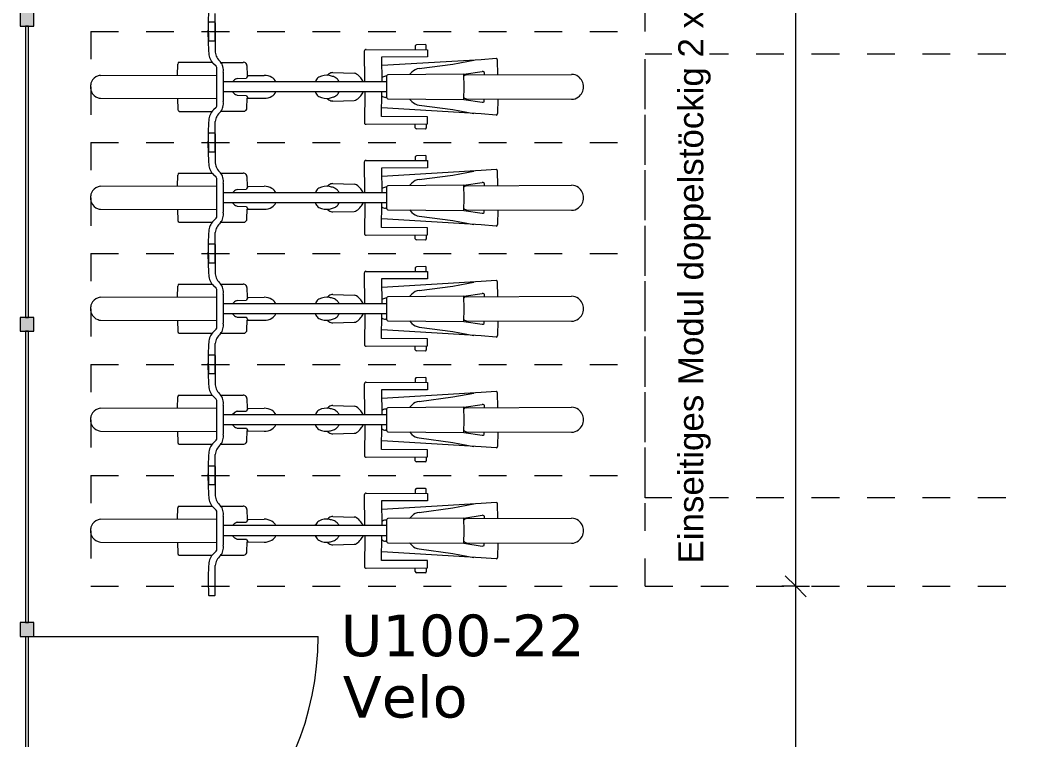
# Model space of a CAD drawing. Header units: metres. Extents: x -35.6 to 33, y -21.5 to 5.9.
# Drawn here: x 13.997 to 17.611, y -9.377 to -6.782 of the extents above; entities that cross this region are included whole.
import ezdxf

# ---------------------------------------------------------------- set-up
doc = ezdxf.new("R2010")
doc.units = ezdxf.units.M
doc.linetypes.add('_Verdeckte Linien_', pattern=[0.15, 0.1, -0.05])
for name, color, linetype, lineweight in [('A-____-____-DIMS', 7, 'Continuous', 5), ('A-____-____-DIMS-50', 7, 'Continuous', 5), ('A-AREA-____-IDEN', 7, 'Continuous', 5), ('A-DETL-GENF-HDLN', 7, '_Verdeckte Linien_', 9), ('A-DETL-GENF-OTLN', 7, 'Continuous', 9), ('A-DOOR-____-MCUT', 7, 'Continuous', 9), ('A-DOOR-____-OTLN', 7, 'Continuous', 9), ('A-DOOR-OPNG-OTLN', 7, 'Continuous', 9), ('A-GLAZ-CWMG-MCUT', 7, 'Continuous', 9), ('A-GLAZ-CWMG-OTLN', 7, 'Continuous', 9), ('A-WALL-____-MCUT', 7, 'Continuous', 35), ('C-PRKG-____-HDLN', 7, '_Verdeckte Linien_', 9), ('C-PRKG-____-OTLN', 7, 'Continuous', 9), ('Text', 7, 'Continuous', 5)]:
    doc.layers.add(name, color=color, linetype=linetype, lineweight=lineweight)
doc.styles.add('Arial', font='arial.ttf', dxfattribs={"height": 0.1})
doc.styles.add('Arial_3', font='arial.ttf', dxfattribs={"height": 0.09})
doc.styles.add('Verdana_3', font='verdana.ttf', dxfattribs={"height": 0.15})
doc.dimstyles.new('SUB_Rohbau_fein_1', dxfattribs={"dimscale": 0.3048, "dimtxt": 0.102026, "dimasz": 0.246063, "dimexe": 0.164042, "dimexo": 0.0625, "dimgap": 0.123031, "dimtad": 1, "dimrnd": 0.005, "dimzin": 0, "dimdsep": 46, "dimtxsty": 'Arial', "dimblk1": 'OBLIQUE', "dimblk2": 'OBLIQUE', "dimsah": 1, "dimcen": 0.09, "dimazin": 0, "dimtfac": 1, "dimtdec": 4, "dimtix": 1, "dimtmove": 0, "dimatfit": 3, "dimfxl": 0.164042, "dimfxlon": 1, "dimtvp": 1, "dimtfill": 1, "dimtolj": 1, "dimtzin": 0, "dimarcsym": 2})
doc.dimstyles.new('SUB_Rohbau_fein_2', dxfattribs={"dimscale": 0.3048, "dimtxt": 0.102026, "dimasz": 0.246063, "dimexe": 0.164042, "dimexo": 0.0625, "dimgap": 0.123031, "dimtad": 1, "dimrnd": 0.005, "dimzin": 0, "dimdsep": 46, "dimtxsty": 'Arial', "dimblk1": 'OBLIQUE', "dimblk2": 'OBLIQUE', "dimsah": 1, "dimcen": 0.09, "dimazin": 0, "dimtfac": 1, "dimtdec": 4, "dimtix": 1, "dimtmove": 2, "dimatfit": 3, "dimfxl": 0.164042, "dimfxlon": 1, "dimtvp": 1, "dimtfill": 1, "dimtolj": 1, "dimtzin": 0, "dimarcsym": 2})

# ---------------------------------------------------------------- blocks, each defined once
blk = doc.blocks.new('Fahrradstellplatz - Fahrradstellplatz-23804277--01_UG_OK_FFB_AF_ru')
at = {"layer": 'A-DETL-GENF-HDLN', "color": 253, "true_color": 0x999999}
for p, q in [((0, 0), (0, -2)), ((0.4, 0), (0, 0)), ((0.4, 0), (0.4, -2)), ((0.8, 0), (0.4, 0)), ((0.4, 0), (0.4, -2)), ((0.8, 0), (0.8, -2)), ((1.2, 0), (0.8, 0)), ((0.8, 0), (0.8, -2)), ((1.2, 0), (1.2, -2)), ((1.6, 0), (1.2, 0)), ((1.2, 0), (1.2, -2)), ((1.6, 0), (1.6, -2)), ((2, 0), (1.6, 0)), ((1.6, 0), (1.6, -2)), ((2, 0), (2, -2)), ((2.4, 0), (2, 0)), ((2, 0), (2, -2)), ((0, -2), (0.4, -2)), ((0.4, -2), (0.8, -2)), ((0.8, -2), (1.2, -2)), ((1.2, -2), (1.6, -2)), ((1.6, -2), (2, -2)), ((2, -2), (2.4, -2))]:
    blk.add_line(p, q, dxfattribs=at)
at = {"layer": 'A-DETL-GENF-OTLN', "color": 253, "true_color": 0x999999}
for p, q in [((0.1931, 0), (0.2006, 0)), ((0.2006, 0), (0.2081, 0)), ((0.5931, 0), (0.6006, 0)), ((0.6006, 0), (0.6081, 0)), ((0.9931, 0), (1.0006, 0)), ((1.0006, 0), (1.0081, 0)), ((1.3931, 0), (1.4006, 0)), ((1.4006, 0), (1.4081, 0)), ((1.7931, 0), (1.8006, 0)), ((1.8006, 0), (1.8081, 0)), ((0.1593, -0.0357), (0.1581, -0.4548)), ((0.2419, -0.0357), (0.2431, -0.4548)), ((0.5593, -0.0357), (0.5581, -0.4548)), ((0.6419, -0.0357), (0.6431, -0.4548)), ((0.9593, -0.0357), (0.9581, -0.4548)), ((1.0419, -0.0357), (1.0431, -0.4548)), ((1.3593, -0.0357), (1.3581, -0.4548)), ((1.4419, -0.0357), (1.4431, -0.4548)), ((1.7593, -0.0357), (1.7581, -0.4548)), ((1.8419, -0.0357), (1.8431, -0.4548)), ((0.1122, -0.3193), (0.1122, -0.4382)), ((0.1585, -0.3133), (0.1186, -0.3144)), ((0.2427, -0.3133), (0.2826, -0.3144)), ((0.289, -0.3193), (0.289, -0.4382)), ((0.5122, -0.3193), (0.5122, -0.4382)), ((0.5585, -0.3133), (0.5186, -0.3144)), ((0.6427, -0.3133), (0.6826, -0.3144)), ((0.689, -0.3193), (0.689, -0.4382)), ((0.9122, -0.3193), (0.9122, -0.4382)), ((0.9585, -0.3133), (0.9186, -0.3144)), ((1.0427, -0.3133), (1.0826, -0.3144)), ((1.089, -0.3193), (1.089, -0.4382)), ((1.3122, -0.3193), (1.3122, -0.4382)), ((1.3585, -0.3133), (1.3186, -0.3144)), ((1.4427, -0.3133), (1.4826, -0.3144)), ((1.489, -0.3193), (1.489, -0.4382)), ((1.7122, -0.3193), (1.7122, -0.4382)), ((1.7585, -0.3133), (1.7186, -0.3144)), ((1.8427, -0.3133), (1.8826, -0.3144)), ((1.889, -0.3193), (1.889, -0.4382)), ((-0.0333, -0.4263), (-0.0333, -0.4463)), ((0.0202, -0.4238), (-0.0302, -0.4242)), ((0.3667, -0.4263), (0.3667, -0.4463)), ((0.4202, -0.4238), (0.3698, -0.4242)), ((0.381, -0.4238), (0.4314, -0.4242)), ((0.4345, -0.4263), (0.4345, -0.4463)), ((0.7667, -0.4263), (0.7667, -0.4463)), ((0.8202, -0.4238), (0.7698, -0.4242)), ((0.781, -0.4238), (0.8314, -0.4242)), ((0.8345, -0.4263), (0.8345, -0.4463)), ((1.1667, -0.4263), (1.1667, -0.4463)), ((1.2202, -0.4238), (1.1698, -0.4242)), ((1.181, -0.4238), (1.2314, -0.4242)), ((1.2345, -0.4263), (1.2345, -0.4463)), ((1.5667, -0.4263), (1.5667, -0.4463)), ((1.6202, -0.4238), (1.5698, -0.4242)), ((1.581, -0.4238), (1.6314, -0.4242)), ((1.6345, -0.4263), (1.6345, -0.4463)), ((1.9667, -0.4263), (1.9667, -0.4463)), ((2.0202, -0.4238), (1.9698, -0.4242)), ((1.981, -0.4238), (2.0314, -0.4242)), ((2.0345, -0.4263), (2.0345, -0.4463)), ((-0.0305, -0.4488), (0.0654, -0.4486)), ((0.0654, -0.4486), (0.0751, -0.4491)), ((0.1124, -0.469), (0.1124, -0.5492)), ((0.1266, -0.4527), (0.1174, -0.443)), ((0.1354, -0.4549), (0.2006, -0.4547)), ((0.2006, -0.4547), (0.2658, -0.4549)), ((0.2746, -0.4527), (0.2838, -0.443)), ((0.2888, -0.469), (0.2888, -0.5492)), ((0.3358, -0.4486), (0.3261, -0.4491)), ((0.4317, -0.4488), (0.3358, -0.4486)), ((0.3695, -0.4488), (0.4654, -0.4486)), ((0.4654, -0.4486), (0.4751, -0.4491)), ((0.5124, -0.469), (0.5124, -0.5492)), ((0.5266, -0.4527), (0.5174, -0.443)), ((0.5354, -0.4549), (0.6006, -0.4547)), ((0.6006, -0.4547), (0.6658, -0.4549)), ((0.6746, -0.4527), (0.6838, -0.443)), ((0.6888, -0.469), (0.6888, -0.5492)), ((0.7358, -0.4486), (0.7261, -0.4491)), ((0.8317, -0.4488), (0.7358, -0.4486)), ((0.7695, -0.4488), (0.8654, -0.4486)), ((0.8654, -0.4486), (0.8751, -0.4491)), ((0.9124, -0.469), (0.9124, -0.5492)), ((0.9266, -0.4527), (0.9174, -0.443)), ((0.9354, -0.4549), (1.0006, -0.4547)), ((1.0006, -0.4547), (1.0658, -0.4549)), ((1.0746, -0.4527), (1.0838, -0.443)), ((1.0888, -0.469), (1.0888, -0.5492)), ((1.1358, -0.4486), (1.1261, -0.4491)), ((1.2317, -0.4488), (1.1358, -0.4486)), ((1.1695, -0.4488), (1.2654, -0.4486)), ((1.2654, -0.4486), (1.2751, -0.4491)), ((1.3124, -0.469), (1.3124, -0.5492)), ((1.3266, -0.4527), (1.3174, -0.443)), ((1.3354, -0.4549), (1.4006, -0.4547)), ((1.4006, -0.4547), (1.4658, -0.4549)), ((1.4746, -0.4527), (1.4838, -0.443)), ((1.4888, -0.469), (1.4888, -0.5492)), ((1.5358, -0.4486), (1.5261, -0.4491)), ((1.6317, -0.4488), (1.5358, -0.4486)), ((1.5695, -0.4488), (1.6654, -0.4486)), ((1.6654, -0.4486), (1.6751, -0.4491)), ((1.7124, -0.469), (1.7124, -0.5492)), ((1.7266, -0.4527), (1.7174, -0.443)), ((1.7354, -0.4549), (1.8006, -0.4547)), ((1.8006, -0.4547), (1.8658, -0.4549)), ((1.8746, -0.4527), (1.8838, -0.443)), ((1.8888, -0.469), (1.8888, -0.5492)), ((1.9358, -0.4486), (1.9261, -0.4491)), ((2.0317, -0.4488), (1.9358, -0.4486)), ((1.9695, -0.4488), (2.0654, -0.4486)), ((0.2006, -0.4779), (0.1482, -0.4781)), ((0.1825, -1.0675), (0.1825, -0.478)), ((0.253, -0.4781), (0.2006, -0.4779)), ((0.2187, -1.0675), (0.2187, -0.478)), ((0.6006, -0.4779), (0.5482, -0.4781)), ((0.5825, -1.0675), (0.5825, -0.478)), ((0.653, -0.4781), (0.6006, -0.4779)), ((0.6187, -1.0675), (0.6187, -0.478)), ((1.0006, -0.4779), (0.9482, -0.4781)), ((0.9825, -1.0675), (0.9825, -0.478)), ((1.053, -0.4781), (1.0006, -0.4779)), ((1.0187, -1.0675), (1.0187, -0.478)), ((1.4006, -0.4779), (1.3482, -0.4781)), ((1.3825, -1.0675), (1.3825, -0.478)), ((1.453, -0.4781), (1.4006, -0.4779)), ((1.4187, -1.0675), (1.4187, -0.478)), ((1.8006, -0.4779), (1.7482, -0.4781)), ((1.7825, -1.0675), (1.7825, -0.478)), ((1.853, -0.4781), (1.8006, -0.4779)), ((1.8187, -1.0675), (1.8187, -0.478)), ((0.1703, -0.5287), (0.1697, -0.5614)), ((0.1825, -0.5111), (0.1776, -0.516)), ((0.2187, -0.5111), (0.2236, -0.516)), ((0.2309, -0.5287), (0.2315, -0.5614)), ((0.5703, -0.5287), (0.5697, -0.5614)), ((0.5825, -0.5111), (0.5776, -0.516)), ((0.6187, -0.5111), (0.6236, -0.516)), ((0.6309, -0.5287), (0.6315, -0.5614)), ((0.9703, -0.5287), (0.9697, -0.5614)), ((0.9825, -0.5111), (0.9776, -0.516)), ((1.0187, -0.5111), (1.0236, -0.516)), ((1.0309, -0.5287), (1.0315, -0.5614)), ((1.3703, -0.5287), (1.3697, -0.5614)), ((1.3825, -0.5111), (1.3776, -0.516)), ((1.4187, -0.5111), (1.4236, -0.516)), ((1.4309, -0.5287), (1.4315, -0.5614)), ((1.7703, -0.5287), (1.7697, -0.5614)), ((1.7825, -0.5111), (1.7776, -0.516)), ((1.8187, -0.5111), (1.8236, -0.516)), ((1.8309, -0.5287), (1.8315, -0.5614)), ((0.1242, -0.5633), (0.16, -0.564)), ((0.16, -0.564), (0.1592, -0.6253)), ((0.1599, -0.5677), (0.1626, -0.5655)), ((0.2413, -0.5677), (0.2386, -0.5655)), ((0.277, -0.5633), (0.2412, -0.564)), ((0.2412, -0.564), (0.242, -0.6253)), ((0.5242, -0.5633), (0.56, -0.564)), ((0.56, -0.564), (0.5592, -0.6253)), ((0.5599, -0.5677), (0.5626, -0.5655)), ((0.6413, -0.5677), (0.6386, -0.5655)), ((0.677, -0.5633), (0.6412, -0.564)), ((0.6412, -0.564), (0.642, -0.6253)), ((0.9242, -0.5633), (0.96, -0.564)), ((0.96, -0.564), (0.9592, -0.6253)), ((0.9599, -0.5677), (0.9626, -0.5655)), ((1.0413, -0.5677), (1.0386, -0.5655)), ((1.077, -0.5633), (1.0412, -0.564)), ((1.0412, -0.564), (1.042, -0.6253)), ((1.3242, -0.5633), (1.36, -0.564)), ((1.36, -0.564), (1.3592, -0.6253)), ((1.3599, -0.5677), (1.3626, -0.5655)), ((1.4413, -0.5677), (1.4386, -0.5655)), ((1.477, -0.5633), (1.4412, -0.564)), ((1.4412, -0.564), (1.442, -0.6253)), ((1.7242, -0.5633), (1.76, -0.564)), ((1.76, -0.564), (1.7592, -0.6253)), ((1.7599, -0.5677), (1.7626, -0.5655)), ((1.8413, -0.5677), (1.8386, -0.5655)), ((1.877, -0.5633), (1.8412, -0.564)), ((1.8412, -0.564), (1.842, -0.6253)), ((0.1825, -0.809), (0.1779, -0.8114)), ((0.2187, -0.809), (0.2233, -0.8114)), ((0.5825, -0.809), (0.5779, -0.8114)), ((0.6187, -0.809), (0.6233, -0.8114)), ((0.9825, -0.809), (0.9779, -0.8114)), ((1.0187, -0.809), (1.0233, -0.8114)), ((1.3825, -0.809), (1.3779, -0.8114)), ((1.4187, -0.809), (1.4233, -0.8114)), ((1.7825, -0.809), (1.7779, -0.8114)), ((1.8187, -0.809), (1.8233, -0.8114)), ((0.1591, -0.8532), (0.1542, -0.8592)), ((0.2421, -0.8532), (0.247, -0.8592)), ((0.5591, -0.8532), (0.5542, -0.8592)), ((0.6421, -0.8532), (0.647, -0.8592)), ((0.9591, -0.8532), (0.9542, -0.8592)), ((1.0421, -0.8532), (1.047, -0.8592)), ((1.3591, -0.8532), (1.3542, -0.8592)), ((1.4421, -0.8532), (1.447, -0.8592)), ((1.7591, -0.8532), (1.7542, -0.8592)), ((1.8421, -0.8532), (1.847, -0.8592)), ((0.1495, -0.8735), (0.1517, -0.95)), ((0.2517, -0.8735), (0.2495, -0.95)), ((0.5495, -0.8735), (0.5517, -0.95)), ((0.6517, -0.8735), (0.6495, -0.95)), ((0.9495, -0.8735), (0.9517, -0.95)), ((1.0517, -0.8735), (1.0495, -0.95)), ((1.3495, -0.8735), (1.3517, -0.95)), ((1.4517, -0.8735), (1.4495, -0.95)), ((1.7495, -0.8735), (1.7517, -0.95)), ((1.8517, -0.8735), (1.8495, -0.95)), ((0.0658, -0.9937), (0.0667, -1.2142)), ((0.1825, -0.9883), (0.0707, -0.9872)), ((0.2187, -0.9883), (0.3305, -0.9872)), ((0.3354, -0.9937), (0.3345, -1.2142)), ((0.4658, -0.9937), (0.4667, -1.2142)), ((0.5825, -0.9883), (0.4707, -0.9872)), ((0.6187, -0.9883), (0.7305, -0.9872)), ((0.7354, -0.9937), (0.7345, -1.2142)), ((0.8658, -0.9937), (0.8667, -1.2142)), ((0.9825, -0.9883), (0.8707, -0.9872)), ((1.0187, -0.9883), (1.1305, -0.9872)), ((1.1354, -0.9937), (1.1345, -1.2142)), ((1.2658, -0.9937), (1.2667, -1.2142)), ((1.3825, -0.9883), (1.2707, -0.9872)), ((1.4187, -0.9883), (1.5305, -0.9872)), ((1.5354, -0.9937), (1.5345, -1.2142)), ((1.6658, -0.9937), (1.6667, -1.2142)), ((1.7825, -0.9883), (1.6707, -0.9872)), ((1.8187, -0.9883), (1.9305, -0.9872)), ((1.9354, -0.9937), (1.9345, -1.2142)), ((0.0925, -1.2142), (0.0933, -1.049)), ((0.0933, -1.049), (0.1825, -1.0497)), ((0.1028, -1.408), (0.1243, -1.0493)), ((0.1573, -1.0716), (0.155, -1.3458)), ((0.1604, -1.0681), (0.1621, -1.0675)), ((0.1621, -1.0675), (0.2006, -1.0674)), ((0.1624, -1.0675), (0.1627, -1.0634)), ((0.2006, -1.0674), (0.2391, -1.0675)), ((0.3079, -1.049), (0.2187, -1.0497)), ((0.2387, -1.0675), (0.2385, -1.0634)), ((0.2391, -1.0675), (0.2408, -1.0681)), ((0.2462, -1.3458), (0.2439, -1.0716)), ((0.2984, -1.408), (0.2769, -1.0493)), ((0.3087, -1.2142), (0.3079, -1.049)), ((0.4925, -1.2142), (0.4933, -1.049)), ((0.4933, -1.049), (0.5825, -1.0497)), ((0.5028, -1.408), (0.5243, -1.0493)), ((0.5573, -1.0716), (0.555, -1.3458)), ((0.5604, -1.0681), (0.5621, -1.0675)), ((0.5621, -1.0675), (0.6006, -1.0674)), ((0.5624, -1.0675), (0.5627, -1.0634)), ((0.6006, -1.0674), (0.6391, -1.0675)), ((0.7079, -1.049), (0.6187, -1.0497)), ((0.6387, -1.0675), (0.6385, -1.0634)), ((0.6391, -1.0675), (0.6408, -1.0681)), ((0.6462, -1.3458), (0.6439, -1.0716)), ((0.6984, -1.408), (0.6769, -1.0493)), ((0.7087, -1.2142), (0.7079, -1.049)), ((0.8925, -1.2142), (0.8933, -1.049)), ((0.8933, -1.049), (0.9825, -1.0497)), ((0.9028, -1.408), (0.9243, -1.0493)), ((0.9573, -1.0716), (0.955, -1.3458)), ((0.9604, -1.0681), (0.9621, -1.0675)), ((0.9621, -1.0675), (1.0006, -1.0674)), ((0.9624, -1.0675), (0.9627, -1.0634)), ((1.0006, -1.0674), (1.0391, -1.0675)), ((1.1079, -1.049), (1.0187, -1.0497)), ((1.0387, -1.0675), (1.0385, -1.0634)), ((1.0391, -1.0675), (1.0408, -1.0681)), ((1.0462, -1.3458), (1.0439, -1.0716)), ((1.0984, -1.408), (1.0769, -1.0493)), ((1.1087, -1.2142), (1.1079, -1.049)), ((1.2925, -1.2142), (1.2933, -1.049)), ((1.2933, -1.049), (1.3825, -1.0497)), ((1.3028, -1.408), (1.3243, -1.0493)), ((1.3573, -1.0716), (1.355, -1.3458)), ((1.3604, -1.0681), (1.3621, -1.0675)), ((1.3621, -1.0675), (1.4006, -1.0674)), ((1.3624, -1.0675), (1.3627, -1.0634)), ((1.4006, -1.0674), (1.4391, -1.0675)), ((1.5079, -1.049), (1.4187, -1.0497)), ((1.4387, -1.0675), (1.4385, -1.0634)), ((1.4391, -1.0675), (1.4408, -1.0681)), ((1.4462, -1.3458), (1.4439, -1.0716)), ((1.4984, -1.408), (1.4769, -1.0493)), ((1.5087, -1.2142), (1.5079, -1.049)), ((1.6925, -1.2142), (1.6933, -1.049)), ((1.6933, -1.049), (1.7825, -1.0497)), ((1.7028, -1.408), (1.7243, -1.0493)), ((1.7573, -1.0716), (1.755, -1.3458)), ((1.7604, -1.0681), (1.7621, -1.0675)), ((1.7621, -1.0675), (1.8006, -1.0674)), ((1.7624, -1.0675), (1.7627, -1.0634)), ((1.8006, -1.0674), (1.8391, -1.0675)), ((1.9079, -1.049), (1.8187, -1.0497)), ((1.8387, -1.0675), (1.8385, -1.0634)), ((1.8391, -1.0675), (1.8408, -1.0681)), ((1.8462, -1.3458), (1.8439, -1.0716)), ((1.8984, -1.408), (1.8769, -1.0493)), ((1.9087, -1.2142), (1.9079, -1.049)), ((0.1567, -1.1498), (0.1478, -1.1579)), ((0.2445, -1.1498), (0.2534, -1.1579)), ((0.5567, -1.1498), (0.5478, -1.1579)), ((0.6445, -1.1498), (0.6534, -1.1579)), ((0.9567, -1.1498), (0.9478, -1.1579)), ((1.0445, -1.1498), (1.0534, -1.1579)), ((1.3567, -1.1498), (1.3478, -1.1579)), ((1.4445, -1.1498), (1.4534, -1.1579)), ((1.7567, -1.1498), (1.7478, -1.1579)), ((1.8445, -1.1498), (1.8534, -1.1579)), ((0.0482, -1.2074), (0.0491, -1.1747)), ((0.0529, -1.1705), (0.0665, -1.1702)), ((0.1347, -1.1845), (0.1186, -1.3065)), ((0.2664, -1.1845), (0.2826, -1.3065)), ((0.3483, -1.1705), (0.3347, -1.1702)), ((0.353, -1.2074), (0.3521, -1.1747)), ((0.4482, -1.2074), (0.4491, -1.1747)), ((0.4529, -1.1705), (0.4665, -1.1702)), ((0.5347, -1.1845), (0.5186, -1.3065)), ((0.6664, -1.1845), (0.6826, -1.3065)), ((0.7483, -1.1705), (0.7347, -1.1702)), ((0.753, -1.2074), (0.7521, -1.1747)), ((0.8482, -1.2074), (0.8491, -1.1747)), ((0.8529, -1.1705), (0.8665, -1.1702)), ((0.9347, -1.1845), (0.9186, -1.3065)), ((1.0664, -1.1845), (1.0826, -1.3065)), ((1.1483, -1.1705), (1.1347, -1.1702)), ((1.153, -1.2074), (1.1521, -1.1747)), ((1.2482, -1.2074), (1.2491, -1.1747)), ((1.2529, -1.1705), (1.2665, -1.1702)), ((1.3347, -1.1845), (1.3186, -1.3065)), ((1.4664, -1.1845), (1.4826, -1.3065)), ((1.5483, -1.1705), (1.5347, -1.1702)), ((1.553, -1.2074), (1.5521, -1.1747)), ((1.6482, -1.2074), (1.6491, -1.1747)), ((1.6529, -1.1705), (1.6665, -1.1702)), ((1.7347, -1.1845), (1.7186, -1.3065)), ((1.8664, -1.1845), (1.8826, -1.3065)), ((1.9483, -1.1705), (1.9347, -1.1702)), ((1.953, -1.2074), (1.9521, -1.1747)), ((0.0666, -1.2102), (0.0523, -1.21)), ((0.0667, -1.2142), (0.0925, -1.2142)), ((0.3345, -1.2142), (0.3087, -1.2142)), ((0.3345, -1.2102), (0.3489, -1.21)), ((0.4666, -1.2102), (0.4523, -1.21)), ((0.4667, -1.2142), (0.4925, -1.2142)), ((0.7345, -1.2142), (0.7087, -1.2142)), ((0.7345, -1.2102), (0.7489, -1.21)), ((0.8666, -1.2102), (0.8523, -1.21)), ((0.8667, -1.2142), (0.8925, -1.2142)), ((1.1345, -1.2142), (1.1087, -1.2142)), ((1.1345, -1.2102), (1.1489, -1.21)), ((1.2666, -1.2102), (1.2523, -1.21)), ((1.2667, -1.2142), (1.2925, -1.2142)), ((1.5345, -1.2142), (1.5087, -1.2142)), ((1.5345, -1.2102), (1.5489, -1.21)), ((1.6666, -1.2102), (1.6523, -1.21)), ((1.6667, -1.2142), (1.6925, -1.2142)), ((1.9345, -1.2142), (1.9087, -1.2142)), ((1.9345, -1.2102), (1.9489, -1.21)), ((0.1186, -1.3065), (0.1044, -1.3816)), ((0.2826, -1.3065), (0.2968, -1.3816)), ((0.5186, -1.3065), (0.5044, -1.3816)), ((0.6826, -1.3065), (0.6968, -1.3816)), ((0.9186, -1.3065), (0.9044, -1.3816)), ((1.0826, -1.3065), (1.0968, -1.3816)), ((1.3186, -1.3065), (1.3044, -1.3816)), ((1.4826, -1.3065), (1.4968, -1.3816)), ((1.7186, -1.3065), (1.7044, -1.3816)), ((1.8826, -1.3065), (1.8968, -1.3816)), ((0.155, -1.3458), (0.1452, -1.4123)), ((0.155, -1.3458), (0.2006, -1.3465)), ((0.1573, -1.3551), (0.1556, -1.7345)), ((0.1623, -1.3459), (0.16, -1.3486)), ((0.2006, -1.3465), (0.2462, -1.3458)), ((0.2389, -1.3459), (0.2411, -1.3486)), ((0.2439, -1.3551), (0.2456, -1.7345)), ((0.2462, -1.3458), (0.256, -1.4123)), ((0.555, -1.3458), (0.5452, -1.4123)), ((0.555, -1.3458), (0.6006, -1.3465)), ((0.5573, -1.3551), (0.5556, -1.7345)), ((0.5623, -1.3459), (0.56, -1.3486)), ((0.6006, -1.3465), (0.6462, -1.3458)), ((0.6389, -1.3459), (0.6411, -1.3486)), ((0.6439, -1.3551), (0.6456, -1.7345)), ((0.6462, -1.3458), (0.656, -1.4123)), ((0.955, -1.3458), (0.9452, -1.4123)), ((0.955, -1.3458), (1.0006, -1.3465)), ((0.9573, -1.3551), (0.9556, -1.7345)), ((0.9623, -1.3459), (0.96, -1.3486)), ((1.0006, -1.3465), (1.0462, -1.3458)), ((1.0389, -1.3459), (1.0411, -1.3486)), ((1.0439, -1.3551), (1.0456, -1.7345)), ((1.0462, -1.3458), (1.056, -1.4123)), ((1.355, -1.3458), (1.3452, -1.4123)), ((1.355, -1.3458), (1.4006, -1.3465)), ((1.3573, -1.3551), (1.3556, -1.7345)), ((1.3623, -1.3459), (1.36, -1.3486)), ((1.4006, -1.3465), (1.4462, -1.3458)), ((1.4389, -1.3459), (1.4411, -1.3486)), ((1.4439, -1.3551), (1.4456, -1.7345)), ((1.4462, -1.3458), (1.456, -1.4123)), ((1.755, -1.3458), (1.7452, -1.4123)), ((1.755, -1.3458), (1.8006, -1.3465)), ((1.7573, -1.3551), (1.7556, -1.7345)), ((1.7623, -1.3459), (1.76, -1.3486)), ((1.8006, -1.3465), (1.8462, -1.3458)), ((1.8389, -1.3459), (1.8411, -1.3486)), ((1.8439, -1.3551), (1.8456, -1.7345)), ((1.8462, -1.3458), (1.856, -1.4123)), ((0.0987, -1.4626), (0.1028, -1.408)), ((0.3025, -1.4626), (0.2984, -1.408)), ((0.4987, -1.4626), (0.5028, -1.408)), ((0.7025, -1.4626), (0.6984, -1.408)), ((0.8987, -1.4626), (0.9028, -1.408)), ((1.1025, -1.4626), (1.0984, -1.408)), ((1.2987, -1.4626), (1.3028, -1.408)), ((1.5025, -1.4626), (1.4984, -1.408)), ((1.6987, -1.4626), (1.7028, -1.408)), ((1.9025, -1.4626), (1.8984, -1.408)), ((0.1486, -1.4194), (0.157, -1.4194)), ((0.2526, -1.4194), (0.2442, -1.4194)), ((0.5486, -1.4194), (0.557, -1.4194)), ((0.6526, -1.4194), (0.6442, -1.4194)), ((0.9486, -1.4194), (0.957, -1.4194)), ((1.0526, -1.4194), (1.0442, -1.4194)), ((1.3486, -1.4194), (1.357, -1.4194)), ((1.4526, -1.4194), (1.4442, -1.4194)), ((1.7486, -1.4194), (1.757, -1.4194)), ((1.8526, -1.4194), (1.8442, -1.4194)), ((0.1568, -1.4679), (0.1043, -1.4669)), ((0.2444, -1.4679), (0.2969, -1.4669)), ((0.5568, -1.4679), (0.5043, -1.4669)), ((0.6444, -1.4679), (0.6969, -1.4669)), ((0.9568, -1.4679), (0.9043, -1.4669)), ((1.0444, -1.4679), (1.0969, -1.4669)), ((1.3568, -1.4679), (1.3043, -1.4669)), ((1.4444, -1.4679), (1.4969, -1.4669)), ((1.7568, -1.4679), (1.7043, -1.4669)), ((1.8444, -1.4679), (1.8969, -1.4669))]:
    blk.add_line(p, q, dxfattribs=at)
for centre, radius, start, end in [((0.1931, -0.024), 0.024, 90.0116, 114.7042), ((0.2081, -0.024), 0.024, 65.2958, 89.9884), ((0.5931, -0.024), 0.024, 90.0116, 114.7042), ((0.6081, -0.024), 0.024, 65.2958, 89.9884), ((1.0081, -0.024), 0.024, 65.2958, 89.9884), ((1.3931, -0.024), 0.024, 90.0116, 114.7042), ((1.7931, -0.024), 0.024, 90.0116, 114.7042), ((0.1997, -0.0394), 0.0406, 161.0529, 174.7358), ((0.2003, -0.0396), 0.0412, 114.7042, 161.0529), ((0.2009, -0.0396), 0.0412, 18.9471, 65.2958), ((0.2015, -0.0394), 0.0406, 5.2642, 18.9471), ((0.5997, -0.0394), 0.0406, 161.0529, 174.7358), ((0.6003, -0.0396), 0.0412, 114.7042, 161.0529), ((0.6009, -0.0396), 0.0412, 18.9471, 65.2958), ((0.6015, -0.0394), 0.0406, 5.2642, 18.9471), ((0.9997, -0.0394), 0.0406, 161.0529, 174.7358), ((1.0003, -0.0396), 0.0412, 114.7042, 161.0529), ((0.9931, -0.024), 0.024, 90.0116, 114.7042), ((1.0009, -0.0396), 0.0412, 18.9471, 65.2958), ((1.0015, -0.0394), 0.0406, 5.2642, 18.9471), ((1.3997, -0.0394), 0.0406, 161.0529, 174.7358), ((1.4003, -0.0396), 0.0412, 114.7042, 161.0529), ((1.4081, -0.024), 0.024, 65.2958, 89.9884), ((1.4009, -0.0396), 0.0412, 18.9471, 65.2958), ((1.4015, -0.0394), 0.0406, 5.2642, 18.9471), ((1.7997, -0.0394), 0.0406, 161.0529, 174.7358), ((1.8003, -0.0396), 0.0412, 114.7042, 161.0529), ((1.8081, -0.024), 0.024, 65.2958, 89.9884), ((1.8009, -0.0396), 0.0412, 18.9471, 65.2958), ((1.8015, -0.0394), 0.0406, 5.2642, 18.9471), ((0.1188, -0.3212), 0.00683, 91.5986, 163.3195), ((0.2824, -0.3212), 0.00683, 16.6805, 88.4014), ((0.5188, -0.3212), 0.00683, 91.5986, 163.3195), ((0.6824, -0.3212), 0.00683, 16.6805, 88.4014), ((0.9188, -0.3212), 0.00683, 91.5986, 163.3195), ((1.0824, -0.3212), 0.00683, 16.6805, 88.4014), ((1.3188, -0.3212), 0.00683, 91.5986, 163.3195), ((1.4824, -0.3212), 0.00683, 16.6805, 88.4014), ((1.7188, -0.3212), 0.00683, 91.5986, 163.3195), ((1.8824, -0.3212), 0.00683, 16.6805, 88.4014), ((-0.0302, -0.4274), 0.00327, 90.4611, 160.3834), ((0.0251, -1.3361), 0.9124, 86.5727, 90.3077), ((0.0762, -0.482), 0.0567, 43.3751, 86.5727), ((0.325, -0.482), 0.0567, 93.4273, 136.6249), ((0.3761, -1.3361), 0.9124, 89.6923, 93.4273), ((0.3698, -0.4274), 0.00327, 90.4611, 160.3834), ((0.4251, -1.3361), 0.9124, 86.5727, 90.3077), ((0.4314, -0.4274), 0.00327, 19.6166, 89.5389), ((0.4762, -0.482), 0.0567, 43.3751, 86.5727), ((0.725, -0.482), 0.0567, 93.4273, 136.6249), ((0.7761, -1.3361), 0.9124, 89.6923, 93.4273), ((0.7698, -0.4274), 0.00327, 90.4611, 160.3834), ((0.8251, -1.3361), 0.9124, 86.5727, 90.3077), ((0.8314, -0.4274), 0.00327, 19.6166, 89.5389), ((0.8762, -0.482), 0.0567, 43.3751, 86.5727), ((1.125, -0.482), 0.0567, 93.4273, 136.6249), ((1.1761, -1.3361), 0.9124, 89.6923, 93.4273), ((1.1698, -0.4274), 0.00327, 90.4611, 160.3834), ((1.2251, -1.3361), 0.9124, 86.5727, 90.3077), ((1.2314, -0.4274), 0.00327, 19.6166, 89.5389), ((1.2762, -0.482), 0.0567, 43.3751, 86.5727), ((1.525, -0.482), 0.0567, 93.4273, 136.6249), ((1.5761, -1.3361), 0.9124, 89.6923, 93.4273), ((1.5698, -0.4274), 0.00327, 90.4611, 160.3834), ((1.6251, -1.3361), 0.9124, 86.5727, 90.3077), ((1.6314, -0.4274), 0.00327, 19.6166, 89.5389), ((1.6762, -0.482), 0.0567, 43.3751, 86.5727), ((1.925, -0.482), 0.0567, 93.4273, 136.6249), ((1.9761, -1.3361), 0.9124, 89.6923, 93.4273), ((1.9698, -0.4274), 0.00327, 90.4611, 160.3834), ((2.0251, -1.3361), 0.9124, 86.5727, 90.3077), ((2.0314, -0.4274), 0.00327, 19.6166, 89.5389), ((-0.0308, -0.4463), 0.00251, 180, 276.4127), ((0.073, -0.491), 0.0419, 59.8665, 87.1207), ((0.0519, -0.5273), 0.0839, 45.1941, 59.8665), ((0.1355, -0.4431), 0.0347, 225.1941, 257.0778), ((0.1353, -0.4364), 0.0186, 241.9395, 270.2136), ((0.2659, -0.4364), 0.0186, 269.7864, 298.0605), ((0.2656, -0.4431), 0.0347, 282.9222, 314.8059), ((0.3493, -0.5273), 0.0839, 120.1335, 134.8059), ((0.3282, -0.491), 0.0419, 92.8793, 120.1335), ((0.3692, -0.4463), 0.00251, 180, 276.4127), ((0.4319, -0.4463), 0.00251, 263.5873, 0), ((0.473, -0.491), 0.0419, 59.8665, 87.1207), ((0.4519, -0.5273), 0.0839, 45.1941, 59.8665), ((0.5355, -0.4431), 0.0347, 225.1941, 257.0778), ((0.5353, -0.4364), 0.0186, 241.9395, 270.2136), ((0.6659, -0.4364), 0.0186, 269.7864, 298.0605), ((0.6656, -0.4431), 0.0347, 282.9222, 314.8059), ((0.7493, -0.5273), 0.0839, 120.1335, 134.8059), ((0.7282, -0.491), 0.0419, 92.8793, 120.1335), ((0.7692, -0.4463), 0.00251, 180, 276.4127), ((0.8319, -0.4463), 0.00251, 263.5873, 0), ((0.873, -0.491), 0.0419, 59.8665, 87.1207), ((0.8519, -0.5273), 0.0839, 45.1941, 59.8665), ((0.9355, -0.4431), 0.0347, 225.1941, 257.0778), ((0.9353, -0.4364), 0.0186, 241.9395, 270.2136), ((1.0659, -0.4364), 0.0186, 269.7864, 298.0605), ((1.0656, -0.4431), 0.0347, 282.9222, 314.8059), ((1.1493, -0.5273), 0.0839, 120.1335, 134.8059), ((1.1282, -0.491), 0.0419, 92.8793, 120.1335), ((1.1692, -0.4463), 0.00251, 180, 276.4127), ((1.2319, -0.4463), 0.00251, 263.5873, 0), ((1.273, -0.491), 0.0419, 59.8665, 87.1207), ((1.2519, -0.5273), 0.0839, 45.1941, 59.8665), ((1.3355, -0.4431), 0.0347, 225.1941, 257.0778), ((1.3353, -0.4364), 0.0186, 241.9395, 270.2136), ((1.4659, -0.4364), 0.0186, 269.7864, 298.0605), ((1.4656, -0.4431), 0.0347, 282.9222, 314.8059), ((1.5493, -0.5273), 0.0839, 120.1335, 134.8059), ((1.5282, -0.491), 0.0419, 92.8793, 120.1335), ((1.5692, -0.4463), 0.00251, 180, 276.4127), ((1.6319, -0.4463), 0.00251, 263.5873, 0), ((1.673, -0.491), 0.0419, 59.8665, 87.1207), ((1.6519, -0.5273), 0.0839, 45.1941, 59.8665), ((1.7355, -0.4431), 0.0347, 225.1941, 257.0778), ((1.7353, -0.4364), 0.0186, 241.9395, 270.2136), ((1.8659, -0.4364), 0.0186, 269.7864, 298.0605), ((1.8656, -0.4431), 0.0347, 282.9222, 314.8059), ((1.9493, -0.5273), 0.0839, 120.1335, 134.8059), ((1.9282, -0.491), 0.0419, 92.8793, 120.1335), ((1.9692, -0.4463), 0.00251, 180, 276.4127), ((2.0319, -0.4463), 0.00251, 263.5873, 0), ((0.1414, -0.4178), 0.0607, 257.0778, 276.4792), ((0.2598, -0.4178), 0.0607, 263.5208, 282.9222), ((0.5414, -0.4178), 0.0607, 257.0778, 276.4792), ((0.6598, -0.4178), 0.0607, 263.5208, 282.9222), ((0.9414, -0.4178), 0.0607, 257.0778, 276.4792), ((1.0598, -0.4178), 0.0607, 263.5208, 282.9222), ((1.3414, -0.4178), 0.0607, 257.0778, 276.4792), ((1.4598, -0.4178), 0.0607, 263.5208, 282.9222), ((1.7414, -0.4178), 0.0607, 257.0778, 276.4792), ((1.8598, -0.4178), 0.0607, 263.5208, 282.9222), ((0.1968, -0.5354), 0.0273, 134.6459, 165.8184), ((0.2044, -0.5354), 0.0273, 14.1816, 45.3541), ((0.5968, -0.5354), 0.0273, 134.6459, 165.8184), ((0.6044, -0.5354), 0.0273, 14.1816, 45.3541), ((0.9968, -0.5354), 0.0273, 134.6459, 165.8184), ((1.0044, -0.5354), 0.0273, 14.1816, 45.3541), ((1.3968, -0.5354), 0.0273, 134.6459, 165.8184), ((1.4044, -0.5354), 0.0273, 14.1816, 45.3541), ((1.7968, -0.5354), 0.0273, 134.6459, 165.8184), ((1.8044, -0.5354), 0.0273, 14.1816, 45.3541), ((0.1247, -0.551), 0.0125, 171.6962, 231.7808), ((0.1241, -0.5518), 0.0115, 231.7808, 270.2009), ((0.177, -0.5825), 0.0223, 108.948, 130.1425), ((0.2242, -0.5825), 0.0223, 49.8575, 71.052), ((0.2771, -0.5518), 0.0115, 269.7991, 308.2192), ((0.2765, -0.551), 0.0125, 308.2192, 8.3038), ((0.5247, -0.551), 0.0125, 171.6962, 231.7808), ((0.5241, -0.5518), 0.0115, 231.7808, 270.2009), ((0.577, -0.5825), 0.0223, 108.948, 130.1425), ((0.6242, -0.5825), 0.0223, 49.8575, 71.052), ((0.6771, -0.5518), 0.0115, 269.7991, 308.2192), ((0.6765, -0.551), 0.0125, 308.2192, 8.3038), ((0.9247, -0.551), 0.0125, 171.6962, 231.7808), ((0.9241, -0.5518), 0.0115, 231.7808, 270.2009), ((0.977, -0.5825), 0.0223, 108.948, 130.1425), ((1.0242, -0.5825), 0.0223, 49.8575, 71.052), ((1.0771, -0.5518), 0.0115, 269.7991, 308.2192), ((1.0765, -0.551), 0.0125, 308.2192, 8.3038), ((1.3247, -0.551), 0.0125, 171.6962, 231.7808), ((1.3241, -0.5518), 0.0115, 231.7808, 270.2009), ((1.377, -0.5825), 0.0223, 108.948, 130.1425), ((1.4242, -0.5825), 0.0223, 49.8575, 71.052), ((1.4771, -0.5518), 0.0115, 269.7991, 308.2192), ((1.4765, -0.551), 0.0125, 308.2192, 8.3038), ((1.7247, -0.551), 0.0125, 171.6962, 231.7808), ((1.7241, -0.5518), 0.0115, 231.7808, 270.2009), ((1.777, -0.5825), 0.0223, 108.948, 130.1425), ((1.8242, -0.5825), 0.0223, 49.8575, 71.052), ((1.8771, -0.5518), 0.0115, 269.7991, 308.2192), ((1.8765, -0.551), 0.0125, 308.2192, 8.3038), ((0.2138, -0.626), 0.0546, 179.3091, 210.5226), ((0.1874, -0.626), 0.0546, 329.4774, 0.6909), ((0.6138, -0.626), 0.0546, 179.3091, 210.5226), ((0.5874, -0.626), 0.0546, 329.4774, 0.6909), ((1.0138, -0.626), 0.0546, 179.3091, 210.5226), ((0.9874, -0.626), 0.0546, 329.4774, 0.6909), ((1.4138, -0.626), 0.0546, 179.3091, 210.5226), ((1.3874, -0.626), 0.0546, 329.4774, 0.6909), ((1.8138, -0.626), 0.0546, 179.3091, 210.5226), ((1.7874, -0.626), 0.0546, 329.4774, 0.6909), ((0.1952, -0.6369), 0.033, 210.5226, 246.9607), ((0.206, -0.6369), 0.033, 293.0393, 329.4774), ((0.5952, -0.6369), 0.033, 210.5226, 246.9607), ((0.606, -0.6369), 0.033, 293.0393, 329.4774), ((0.9952, -0.6369), 0.033, 210.5226, 246.9607), ((1.006, -0.6369), 0.033, 293.0393, 329.4774), ((1.3952, -0.6369), 0.033, 210.5226, 246.9607), ((1.406, -0.6369), 0.033, 293.0393, 329.4774), ((1.7952, -0.6369), 0.033, 210.5226, 246.9607), ((1.806, -0.6369), 0.033, 293.0393, 329.4774), ((0.2151, -0.8501), 0.0561, 151.2706, 191.4914), ((0.1914, -0.8372), 0.0291, 117.6438, 151.2706), ((0.2097, -0.8372), 0.0291, 28.7294, 62.3562), ((0.1861, -0.8501), 0.0561, 348.5086, 28.7294), ((0.6151, -0.8501), 0.0561, 151.2706, 191.4914), ((0.5914, -0.8372), 0.0291, 117.6438, 151.2706), ((0.6097, -0.8372), 0.0291, 28.7294, 62.3562), ((0.5861, -0.8501), 0.0561, 348.5086, 28.7294), ((1.0151, -0.8501), 0.0561, 151.2706, 191.4914), ((0.9914, -0.8372), 0.0291, 117.6438, 151.2706), ((1.0097, -0.8372), 0.0291, 28.7294, 62.3562), ((0.9861, -0.8501), 0.0561, 348.5086, 28.7294), ((1.4151, -0.8501), 0.0561, 151.2706, 191.4914), ((1.3914, -0.8372), 0.0291, 117.6438, 151.2706), ((1.4097, -0.8372), 0.0291, 28.7294, 62.3562), ((1.3861, -0.8501), 0.0561, 348.5086, 28.7294), ((1.8151, -0.8501), 0.0561, 151.2706, 191.4914), ((1.7914, -0.8372), 0.0291, 117.6438, 151.2706), ((1.8097, -0.8372), 0.0291, 28.7294, 62.3562), ((1.7861, -0.8501), 0.0561, 348.5086, 28.7294), ((0.1712, -0.8728), 0.0217, 141.3143, 181.7839), ((0.271, -0.8388), 0.1131, 191.4914, 198.8121), ((0.1302, -0.8388), 0.1131, 341.1879, 348.5086), ((0.23, -0.8728), 0.0217, 358.2161, 38.6857), ((0.5712, -0.8728), 0.0217, 141.3143, 181.7839), ((0.671, -0.8388), 0.1131, 191.4914, 198.8121), ((0.5302, -0.8388), 0.1131, 341.1879, 348.5086), ((0.63, -0.8728), 0.0217, 358.2161, 38.6857), ((0.9712, -0.8728), 0.0217, 141.3143, 181.7839), ((1.071, -0.8388), 0.1131, 191.4914, 198.8121), ((0.9302, -0.8388), 0.1131, 341.1879, 348.5086), ((1.03, -0.8728), 0.0217, 358.2161, 38.6857), ((1.3712, -0.8728), 0.0217, 141.3143, 181.7839), ((1.471, -0.8388), 0.1131, 191.4914, 198.8121), ((1.3302, -0.8388), 0.1131, 341.1879, 348.5086), ((1.43, -0.8728), 0.0217, 358.2161, 38.6857), ((1.7712, -0.8728), 0.0217, 141.3143, 181.7839), ((1.871, -0.8388), 0.1131, 191.4914, 198.8121), ((1.7302, -0.8388), 0.1131, 341.1879, 348.5086), ((1.83, -0.8728), 0.0217, 358.2161, 38.6857), ((0.1986, -0.8634), 0.0367, 198.8121, 223.6761), ((0.1961, -0.8658), 0.0333, 223.6761, 245.8489), ((0.2051, -0.8658), 0.0333, 294.1511, 316.3239), ((0.2026, -0.8634), 0.0367, 316.3239, 341.1879), ((0.5986, -0.8634), 0.0367, 198.8121, 223.6761), ((0.5961, -0.8658), 0.0333, 223.6761, 245.8489), ((0.6051, -0.8658), 0.0333, 294.1511, 316.3239), ((0.6026, -0.8634), 0.0367, 316.3239, 341.1879), ((0.9986, -0.8634), 0.0367, 198.8121, 223.6761), ((0.9961, -0.8658), 0.0333, 223.6761, 245.8489), ((1.0051, -0.8658), 0.0333, 294.1511, 316.3239), ((1.0026, -0.8634), 0.0367, 316.3239, 341.1879), ((1.3986, -0.8634), 0.0367, 198.8121, 223.6761), ((1.3961, -0.8658), 0.0333, 223.6761, 245.8489), ((1.4051, -0.8658), 0.0333, 294.1511, 316.3239), ((1.4026, -0.8634), 0.0367, 316.3239, 341.1879), ((1.7986, -0.8634), 0.0367, 198.8121, 223.6761), ((1.7961, -0.8658), 0.0333, 223.6761, 245.8489), ((1.8051, -0.8658), 0.0333, 294.1511, 316.3239), ((1.8026, -0.8634), 0.0367, 316.3239, 341.1879), ((0.1693, -0.9495), 0.0176, 181.6619, 212.4932), ((0.2028, -0.9281), 0.0574, 212.4932, 233.4981), ((0.2288, -0.893), 0.1011, 233.4981, 242.7387), ((0.1724, -0.893), 0.1011, 297.2613, 306.5019), ((0.1984, -0.9281), 0.0574, 306.5019, 327.5068), ((0.2319, -0.9495), 0.0176, 327.5068, 358.3381), ((0.5693, -0.9495), 0.0176, 181.6619, 212.4932), ((0.6028, -0.9281), 0.0574, 212.4932, 233.4981), ((0.6288, -0.893), 0.1011, 233.4981, 242.7387), ((0.5724, -0.893), 0.1011, 297.2613, 306.5019), ((0.5984, -0.9281), 0.0574, 306.5019, 327.5068), ((0.6319, -0.9495), 0.0176, 327.5068, 358.3381), ((0.9693, -0.9495), 0.0176, 181.6619, 212.4932), ((1.0028, -0.9281), 0.0574, 212.4932, 233.4981), ((1.0288, -0.893), 0.1011, 233.4981, 242.7387), ((0.9724, -0.893), 0.1011, 297.2613, 306.5019), ((0.9984, -0.9281), 0.0574, 306.5019, 327.5068), ((1.0319, -0.9495), 0.0176, 327.5068, 358.3381), ((1.3693, -0.9495), 0.0176, 181.6619, 212.4932), ((1.4028, -0.9281), 0.0574, 212.4932, 233.4981), ((1.4288, -0.893), 0.1011, 233.4981, 242.7387), ((1.3724, -0.893), 0.1011, 297.2613, 306.5019), ((1.3984, -0.9281), 0.0574, 306.5019, 327.5068), ((1.4319, -0.9495), 0.0176, 327.5068, 358.3381), ((1.7693, -0.9495), 0.0176, 181.6619, 212.4932), ((1.8028, -0.9281), 0.0574, 212.4932, 233.4981), ((1.8288, -0.893), 0.1011, 233.4981, 242.7387), ((1.7724, -0.893), 0.1011, 297.2613, 306.5019), ((1.7984, -0.9281), 0.0574, 306.5019, 327.5068), ((1.8319, -0.9495), 0.0176, 327.5068, 358.3381), ((0.0706, -0.9923), 0.00508, 89.4468, 195.7821), ((0.3305, -0.9923), 0.00508, 344.2179, 90.5532), ((0.4706, -0.9923), 0.00508, 89.4468, 195.7821), ((0.7305, -0.9923), 0.00508, 344.2179, 90.5532), ((0.8706, -0.9923), 0.00508, 89.4468, 195.7821), ((1.1305, -0.9923), 0.00508, 344.2179, 90.5532), ((1.2706, -0.9923), 0.00508, 89.4468, 195.7821), ((1.5305, -0.9923), 0.00508, 344.2179, 90.5532), ((1.6706, -0.9923), 0.00508, 89.4468, 195.7821), ((1.9305, -0.9923), 0.00508, 344.2179, 90.5532), ((0.162, -1.0727), 0.00483, 109.8743, 166.7404), ((0.1854, -1.0646), 0.0228, 138.7676, 176.9501), ((0.2158, -1.0646), 0.0228, 3.0499, 41.2324), ((0.2392, -1.0727), 0.00483, 13.2596, 70.1257), ((0.562, -1.0727), 0.00483, 109.8743, 166.7404), ((0.5854, -1.0646), 0.0228, 138.7676, 176.9501), ((0.6158, -1.0646), 0.0228, 3.0499, 41.2324), ((0.6392, -1.0727), 0.00483, 13.2596, 70.1257), ((0.962, -1.0727), 0.00483, 109.8743, 166.7404), ((0.9854, -1.0646), 0.0228, 138.7676, 176.9501), ((1.0158, -1.0646), 0.0228, 3.0499, 41.2324), ((1.0392, -1.0727), 0.00483, 13.2596, 70.1257), ((1.362, -1.0727), 0.00483, 109.8743, 166.7404), ((1.3854, -1.0646), 0.0228, 138.7676, 176.9501), ((1.4158, -1.0646), 0.0228, 3.0499, 41.2324), ((1.4392, -1.0727), 0.00483, 13.2596, 70.1257), ((1.762, -1.0727), 0.00483, 109.8743, 166.7404), ((1.7854, -1.0646), 0.0228, 138.7676, 176.9501), ((1.8158, -1.0646), 0.0228, 3.0499, 41.2324), ((1.8392, -1.0727), 0.00483, 13.2596, 70.1257), ((0.0535, -1.1749), 0.00438, 98.4939, 178.3256), ((0.1758, -1.1882), 0.0413, 132.7557, 174.7793), ((0.2254, -1.1882), 0.0413, 5.2207, 47.2443), ((0.3477, -1.1749), 0.00438, 1.6744, 81.5061), ((0.4535, -1.1749), 0.00438, 98.4939, 178.3256), ((0.5758, -1.1882), 0.0413, 132.7557, 174.7793), ((0.6254, -1.1882), 0.0413, 5.2207, 47.2443), ((0.7477, -1.1749), 0.00438, 1.6744, 81.5061), ((0.8535, -1.1749), 0.00438, 98.4939, 178.3256), ((0.9758, -1.1882), 0.0413, 132.7557, 174.7793), ((1.0254, -1.1882), 0.0413, 5.2207, 47.2443), ((1.1477, -1.1749), 0.00438, 1.6744, 81.5061), ((1.2535, -1.1749), 0.00438, 98.4939, 178.3256), ((1.3758, -1.1882), 0.0413, 132.7557, 174.7793), ((1.4254, -1.1882), 0.0413, 5.2207, 47.2443), ((1.5477, -1.1749), 0.00438, 1.6744, 81.5061), ((1.6535, -1.1749), 0.00438, 98.4939, 178.3256), ((1.7758, -1.1882), 0.0413, 132.7557, 174.7793), ((1.8254, -1.1882), 0.0413, 5.2207, 47.2443), ((1.9477, -1.1749), 0.00438, 1.6744, 81.5061), ((0.0524, -1.2054), 0.00464, 205.5141, 269.5308), ((0.3488, -1.2054), 0.00464, 270.4692, 334.4859), ((0.4524, -1.2054), 0.00464, 205.5141, 269.5308), ((0.7488, -1.2054), 0.00464, 270.4692, 334.4859), ((0.8524, -1.2054), 0.00464, 205.5141, 269.5308), ((1.1488, -1.2054), 0.00464, 270.4692, 334.4859), ((1.2524, -1.2054), 0.00464, 205.5141, 269.5308), ((1.5488, -1.2054), 0.00464, 270.4692, 334.4859), ((1.6524, -1.2054), 0.00464, 205.5141, 269.5308), ((1.9488, -1.2054), 0.00464, 270.4692, 334.4859), ((0.1689, -1.3562), 0.0117, 139.6093, 174.8866), ((0.2323, -1.3562), 0.0117, 5.1134, 40.3907), ((0.5689, -1.3562), 0.0117, 139.6093, 174.8866), ((0.6323, -1.3562), 0.0117, 5.1134, 40.3907), ((0.9689, -1.3562), 0.0117, 139.6093, 174.8866), ((1.0323, -1.3562), 0.0117, 5.1134, 40.3907), ((1.3689, -1.3562), 0.0117, 139.6093, 174.8866), ((1.4323, -1.3562), 0.0117, 5.1134, 40.3907), ((1.7689, -1.3562), 0.0117, 139.6093, 174.8866), ((1.8323, -1.3562), 0.0117, 5.1134, 40.3907), ((0.1532, -1.4134), 0.00806, 171.6319, 220.4805), ((0.1486, -1.4174), 0.00199, 220.4805, 270.7837), ((0.2526, -1.4174), 0.00199, 269.2163, 319.5195), ((0.248, -1.4134), 0.00806, 319.5195, 8.3681), ((0.5532, -1.4134), 0.00806, 171.6319, 220.4805), ((0.5486, -1.4174), 0.00199, 220.4805, 270.7837), ((0.6526, -1.4174), 0.00199, 269.2163, 319.5195), ((0.648, -1.4134), 0.00806, 319.5195, 8.3681), ((0.9532, -1.4134), 0.00806, 171.6319, 220.4805), ((0.9486, -1.4174), 0.00199, 220.4805, 270.7837), ((1.0526, -1.4174), 0.00199, 269.2163, 319.5195), ((1.048, -1.4134), 0.00806, 319.5195, 8.3681), ((1.3532, -1.4134), 0.00806, 171.6319, 220.4805), ((1.3486, -1.4174), 0.00199, 220.4805, 270.7837), ((1.4526, -1.4174), 0.00199, 269.2163, 319.5195), ((1.448, -1.4134), 0.00806, 319.5195, 8.3681), ((1.7532, -1.4134), 0.00806, 171.6319, 220.4805), ((1.7486, -1.4174), 0.00199, 220.4805, 270.7837), ((1.8526, -1.4174), 0.00199, 269.2163, 319.5195), ((1.848, -1.4134), 0.00806, 319.5195, 8.3681), ((0.1045, -1.4608), 0.00606, 196.7999, 268.9063), ((0.2967, -1.4608), 0.00606, 271.0937, 343.2001), ((0.5045, -1.4608), 0.00606, 196.7999, 268.9063), ((0.6967, -1.4608), 0.00606, 271.0937, 343.2001), ((0.9045, -1.4608), 0.00606, 196.7999, 268.9063), ((1.0967, -1.4608), 0.00606, 271.0937, 343.2001), ((1.3045, -1.4608), 0.00606, 196.7999, 268.9063), ((1.4967, -1.4608), 0.00606, 271.0937, 343.2001), ((1.7045, -1.4608), 0.00606, 196.7999, 268.9063), ((1.8967, -1.4608), 0.00606, 271.0937, 343.2001), ((0.1944, -1.7346), 0.0388, 179.7429, 218.4031), ((0.2068, -1.7346), 0.0388, 321.5969, 0.2571), ((0.5944, -1.7346), 0.0388, 179.7429, 218.4031), ((0.6068, -1.7346), 0.0388, 321.5969, 0.2571), ((0.9944, -1.7346), 0.0388, 179.7429, 218.4031), ((1.0068, -1.7346), 0.0388, 321.5969, 0.2571), ((1.3944, -1.7346), 0.0388, 179.7429, 218.4031), ((1.4068, -1.7346), 0.0388, 321.5969, 0.2571), ((1.7944, -1.7346), 0.0388, 179.7429, 218.4031), ((1.8068, -1.7346), 0.0388, 321.5969, 0.2571), ((0.2058, -1.7256), 0.0534, 218.4031, 241.1766), ((0.1954, -1.7256), 0.0534, 298.8234, 321.5969), ((0.6058, -1.7256), 0.0534, 218.4031, 241.1766), ((0.5954, -1.7256), 0.0534, 298.8234, 321.5969), ((1.0058, -1.7256), 0.0534, 218.4031, 241.1766), ((0.9954, -1.7256), 0.0534, 298.8234, 321.5969), ((1.4058, -1.7256), 0.0534, 218.4031, 241.1766), ((1.3954, -1.7256), 0.0534, 298.8234, 321.5969), ((1.8058, -1.7256), 0.0534, 218.4031, 241.1766), ((1.7954, -1.7256), 0.0534, 298.8234, 321.5969), ((0.2007, -1.7348), 0.0429, 241.1766, 269.7973), ((0.2004, -1.7348), 0.0429, 270.2027, 298.8234), ((0.6007, -1.7348), 0.0429, 241.1766, 269.7973), ((0.6004, -1.7348), 0.0429, 270.2027, 298.8234), ((1.0007, -1.7348), 0.0429, 241.1766, 269.7973), ((1.0004, -1.7348), 0.0429, 270.2027, 298.8234), ((1.4007, -1.7348), 0.0429, 241.1766, 269.7973), ((1.4004, -1.7348), 0.0429, 270.2027, 298.8234), ((1.8007, -1.7348), 0.0429, 241.1766, 269.7973), ((1.8004, -1.7348), 0.0429, 270.2027, 298.8234)]:
    blk.add_arc(centre, radius, start, end, dxfattribs=at)
at = {"layer": 'C-PRKG-____-HDLN', "color": 253, "true_color": 0x999999}
blk.add_line((0, -2), (0, -4.1), dxfattribs=at)
blk = doc.blocks.new('Fahrradstellplatz - Fahrradstellplatz-23803464--01_UG_OK_FFB_AF_ru')
at = {"layer": 'C-PRKG-____-HDLN', "color": 253, "true_color": 0x999999}
for p, q in [((0, 4.1), (1.6, 4.1)), ((0, 2), (0, 4.1)), ((1.6, 4.1), (1.6, 2))]:
    blk.add_line(p, q, dxfattribs=at)
blk = doc.blocks.new('Rechteckiger Pfosten - 50 x 50-41864164--01_UG_OK_FFB_AF_ru')
at = {"layer": 'A-GLAZ-CWMG-OTLN', "true_color": 0xc8c8c8}
blk.add_hatch(color=9, dxfattribs=at).paths.add_polyline_path([(0.025, 0.025), (0.025, -0.025), (-0.025, -0.025), (-0.025, 0.025)])
at = {"layer": 'A-GLAZ-CWMG-MCUT'}
for p, q in [((-0.025, 0.025), (0.025, 0.025)), ((-0.025, -0.025), (-0.025, 0.025)), ((0.025, 0.025), (0.025, -0.025)), ((0.025, -0.025), (-0.025, -0.025))]:
    blk.add_line(p, q, dxfattribs=at)
blk = doc.blocks.new('FAE_Gitterverschlag - Tür-41866184--01_UG_OK_FFB_AF_ru')
at = {"layer": 'A-DOOR-____-MCUT'}
for p, q in [((0.525, 0.005), (-0.525, 0.005)), ((-0.525, -0.005), (0.525, -0.005))]:
    blk.add_line(p, q, dxfattribs=at)
at = {"layer": 'A-DOOR-OPNG-OTLN'}
blk.add_line((-0.525, 0), (-0.525, 1.05), dxfattribs=at)
blk.add_arc((-0.525, 0), 1.05, 360, 90, dxfattribs=at)
blk = doc.blocks.new('DIMBLOCK263--01_UG_OK_FFB_AF_ru')
at = {"layer": 'A-____-____-DIMS-50'}
for p, q in [((16.7947, -8.8229), (16.7572, -8.7854)), ((16.7947, -8.8229), (16.7447, -8.8229)), ((16.7947, -10.6134), (16.7947, -8.8229)), ((16.7947, -8.8229), (16.8322, -8.8604)), ((16.7947, -8.8229), (16.8447, -8.8229)), ((16.7947, -10.6134), (16.7572, -10.5759)), ((16.7947, -10.6134), (16.7447, -10.6134)), ((16.7947, -10.6134), (16.8322, -10.6509)), ((16.7947, -10.6134), (16.8447, -10.6134))]:
    blk.add_line(p, q, dxfattribs=at)
at = {"layer": 'A-____-____-DIMS-50', "color": 0, "insert": (16.6227, -9.8539), "char_height": 0.1, "width": 0.325653, "attachment_point": 1, "rotation": 90, "line_spacing_factor": 0.941778, "style": 'Arial', "bg_fill": 3, "box_fill_scale": 1.25, "bg_fill_color": 256, "bg_fill_true_color": 13158600, "bg_fill_transparency": 0}
blk.add_mtext('1.79', dxfattribs=at)
blk = doc.blocks.new('_Oblique')
at = {"color": 0, "linetype": 'ByBlock', "lineweight": -2}
blk.add_line((-0.5, -0.5), (0.5, 0.5), dxfattribs=at)
blk = doc.blocks.new('DIMBLOCK264--01_UG_OK_FFB_AF_ru')
at = {"layer": 'A-____-____-DIMS-50'}
for p, q in [((16.7947, -2.4229), (16.7572, -2.3854)), ((16.7947, -2.4229), (16.7447, -2.4229)), ((16.7947, -8.8229), (16.7947, -2.4229)), ((16.7947, -2.4229), (16.8322, -2.4604)), ((16.7947, -2.4229), (16.8447, -2.4229)), ((16.7947, -8.8229), (16.7572, -8.7854)), ((16.7947, -8.8229), (16.7447, -8.8229)), ((16.7947, -8.8229), (16.8322, -8.8604)), ((16.7947, -8.8229), (16.8447, -8.8229))]:
    blk.add_line(p, q, dxfattribs=at)
at = {"layer": 'A-____-____-DIMS-50', "color": 0, "insert": (16.6227, -5.6357), "char_height": 0.1, "width": 0.325653, "attachment_point": 1, "rotation": 90, "line_spacing_factor": 0.941778, "style": 'Arial', "bg_fill": 3, "box_fill_scale": 1.25, "bg_fill_color": 256, "bg_fill_true_color": 13158600, "bg_fill_transparency": 0}
blk.add_mtext('6.40', dxfattribs=at)

msp = doc.modelspace()

# ---------------------------------------------------------------- linework, layer by layer
at = {"layer": 'A-WALL-____-MCUT', "lineweight": 9}
for p, q in [((14.017, -6.8034), (14.017, -7.8534)), ((14.027, -6.8034), (14.017, -6.8034)), ((14.027, -7.8534), (14.027, -6.8034)), ((14.017, -7.8534), (14.027, -7.8534)), ((14.017, -7.9034), (14.017, -8.9534)), ((14.027, -7.9034), (14.017, -7.9034)), ((14.027, -8.9534), (14.027, -7.9034)), ((14.017, -8.9534), (14.027, -8.9534))]:
    msp.add_line(p, q, dxfattribs=at)

# ---------------------------------------------------------------- block references
at = {"layer": 'A-DOOR-____-OTLN', "rotation": 269.9999999999999}
msp.add_blockref('FAE_Gitterverschlag - Tür-41866184--01_UG_OK_FFB_AF_ru', (14.022, -9.5284), dxfattribs=at)
at = {"layer": 'A-GLAZ-CWMG-OTLN', "extrusion": (0, 0, -1), "rotation": 270.0000000000001}
for p in [(-14.022, -6.7784), (-14.022, -7.8784), (-14.022, -8.9784)]:
    msp.add_blockref('Rechteckiger Pfosten - 50 x 50-41864164--01_UG_OK_FFB_AF_ru', p, dxfattribs=at)
at = {"layer": 'C-PRKG-____-OTLN', "color": 253, "true_color": 0x999999}
for name, p, rotation in [('Fahrradstellplatz - Fahrradstellplatz-23804277--01_UG_OK_FFB_AF_ru', (14.252, -8.8229), 90.00000000000092), ('Fahrradstellplatz - Fahrradstellplatz-23803464--01_UG_OK_FFB_AF_ru', (20.352, -8.5034), 90.00000000000031)]:
    msp.add_blockref(name, p, dxfattribs=dict(at, rotation=rotation))

# ---------------------------------------------------------------- texts
at = {"layer": 'A-AREA-____-IDEN', "char_height": 0.15, "attachment_point": 1, "style": 'Verdana_3'}
for s, insert, width in [('U100-22', (15.1537, -8.9247), 1.074261), ('Velo', (15.1608, -9.1458), 0.533122)]:
    msp.add_mtext(s, dxfattribs=dict(at, insert=insert, width=width))

# ---------------------------------------------------------------- next in the draw order: texts
at = {"layer": 'Text', "insert": (16.3712, -8.7404), "char_height": 0.09, "width": 3.567509, "attachment_point": 1, "rotation": 90, "style": 'Arial_3', "bg_fill": 3, "box_fill_scale": 1.25, "bg_fill_color": 256, "bg_fill_true_color": 13158600, "bg_fill_transparency": 0}
msp.add_mtext('Einseitiges Modul doppelstöckig 2 x 16 = 32 Stellplätze', dxfattribs=at)

# ---------------------------------------------------------------- next in the draw order: dimensions: what is measured, and where the dimension line sits
at = {"layer": 'A-____-____-DIMS'}
dim = msp.add_linear_dim(base=(16.7947, -8.8229), p1=(16.7447, -10.6134), p2=(16.7447, -8.8229), angle=90, dimstyle='SUB_Rohbau_fein_1', override={"dimpost": '<>', "dimfxl": 1.79054}, dxfattribs=at)
dim.commit()
dim.dimension.update_dxf_attribs({"geometry": 'DIMBLOCK263--01_UG_OK_FFB_AF_ru', "text_midpoint": (16.7061, -9.7182)})

# ---------------------------------------------------------------- next in the draw order: dimensions: what is measured, and where the dimension line sits
dim = msp.add_linear_dim(base=(16.7947, -2.4229), p1=(16.7447, -8.8229), p2=(16.7447, -2.4229), angle=90, dimstyle='SUB_Rohbau_fein_2', override={"dimpost": '<>', "dimfxl": 6.4}, dxfattribs=at)
dim.commit()
dim.dimension.update_dxf_attribs({"geometry": 'DIMBLOCK264--01_UG_OK_FFB_AF_ru', "text_midpoint": (16.6893, -5.4729), "dimtype": 160, "text_rotation": 90})

doc.saveas('drawing.dxf')
